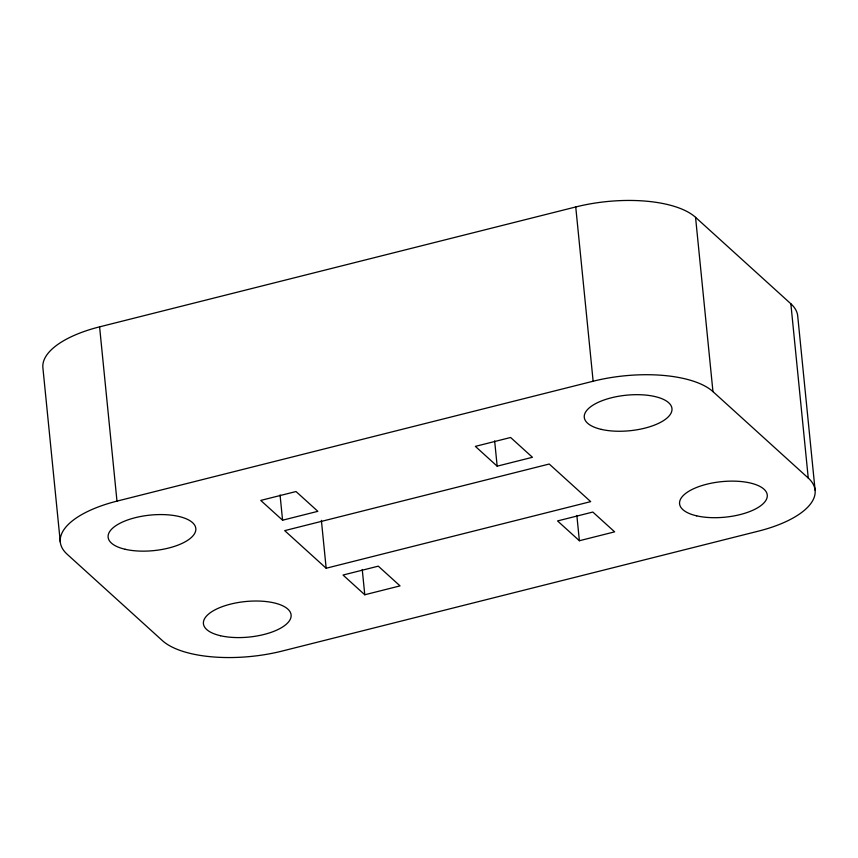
<?xml version="1.0" encoding="UTF-8"?>
<svg xmlns="http://www.w3.org/2000/svg" width="858" height="858" viewBox="0 0 858 858"><rect width="100%" height="100%" fill="white"/><g stroke="black" fill="none" stroke-linecap="round" stroke-linejoin="round"><path stroke-width="1.29" d="M60.296 542.084L42.9 367.814A92.138 37.334 -5.7 0 1 99.592 326.855L575.739 206.96A92.138 37.334 -5.7 0 1 695.559 217.342L790.851 303.775A92.138 37.334 -5.7 0 1 797.704 315.916L815.1 490.186M116.978 501.126L593.135 381.231A92.138 37.334 -5.7 0 1 712.955 391.613L808.247 478.045A92.138 37.334 -5.7 0 1 758.408 531.145L282.261 651.04A92.138 37.334 -5.7 0 1 162.441 640.658L67.149 554.225A92.138 37.334 -5.7 0 1 116.978 501.126L99.592 326.855M282.572 520.205L317.846 511.325L296.021 491.537L260.746 500.418L282.572 520.205L280.051 494.937M497.168 466.173L532.443 457.293L510.617 437.494L475.353 446.375L497.168 466.173L494.648 440.894M326.169 568.243L590.69 501.63L549.227 464.028L284.695 530.63L326.169 568.243L321.385 520.356M364.779 594.766L400.043 585.885L378.292 566.162L343.028 575.042L364.779 594.766L362.248 569.498M579.375 540.733L614.639 531.853L592.824 512.054L557.55 520.935L579.375 540.733L576.855 515.454M790.851 303.775L808.247 478.045M695.559 217.342L712.955 391.613M575.739 206.96L593.135 381.231M125.214 549.292A44.058 17.846 -5.7 0 0 195.463 531.606A44.058 17.846 -5.7 0 0 135.242 517.685A44.058 17.846 -5.7 0 0 125.214 549.292M220.506 635.735A44.058 17.846 -5.7 0 0 290.755 618.039A44.058 17.846 -5.7 0 0 230.534 604.129A44.058 17.846 -5.7 0 0 220.506 635.735M696.664 515.84A44.058 17.846 -5.7 0 0 766.913 498.144A44.058 17.846 -5.7 0 0 706.692 484.234A44.058 17.846 -5.7 0 0 696.664 515.84M601.361 429.397A44.058 17.846 -5.7 0 0 671.621 411.711A44.058 17.846 -5.7 0 0 611.4 397.79A44.058 17.846 -5.7 0 0 601.361 429.397"/></g></svg>
